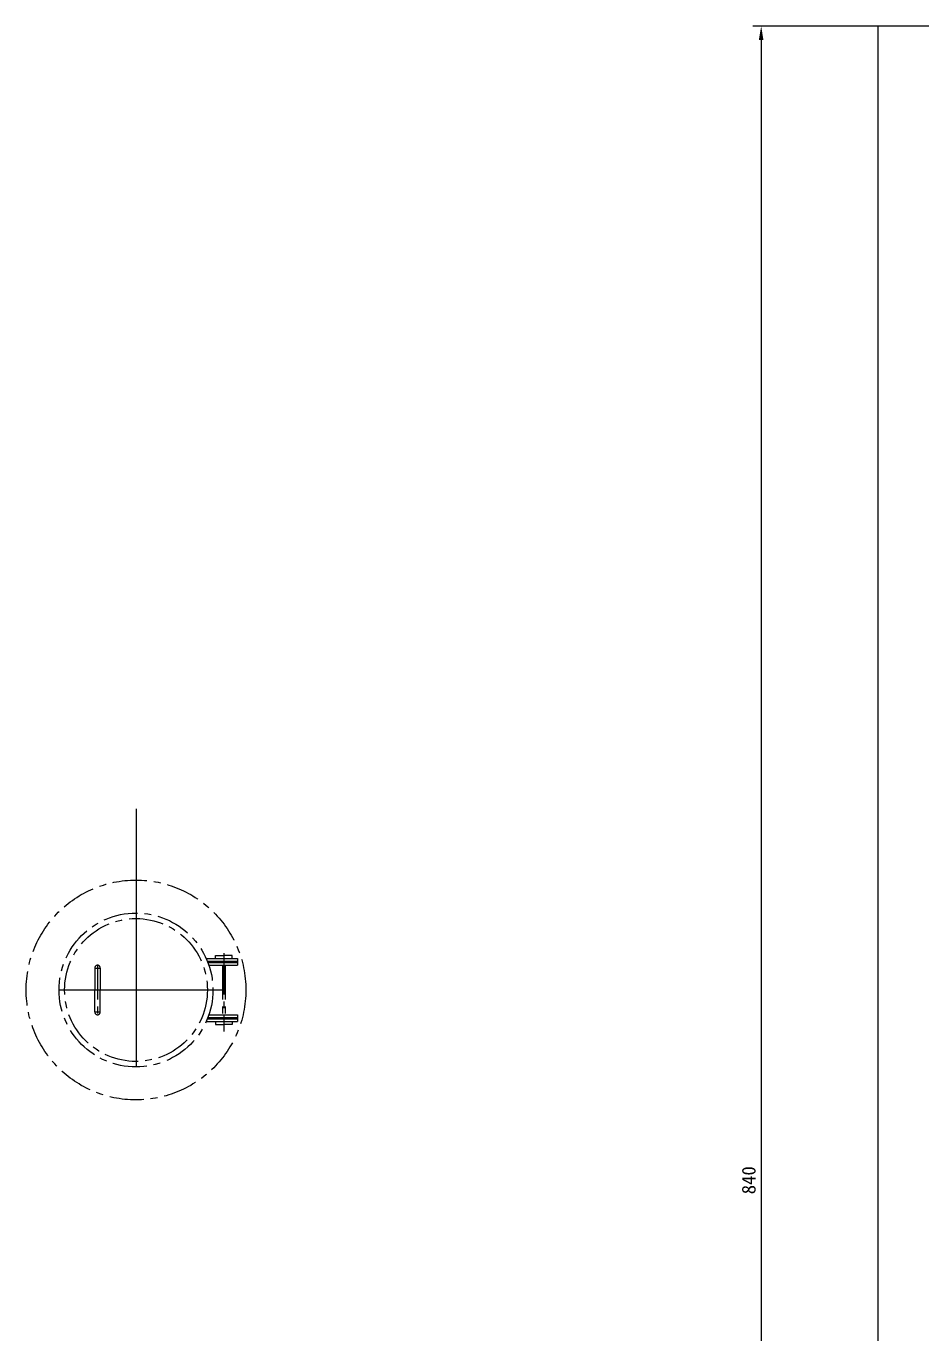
# Model space of a CAD drawing. Extents: x 8550 to 10310, y 662 to 1847.
# Drawn here: x 8550.2 to 8876.3, y 1178.1 to 1654 of the extents above; entities that cross this region are included whole.
import ezdxf

# ---------------------------------------------------------------- set-up
doc = ezdxf.new("R2010")
doc.units = 0
doc.header["$LTSCALE"] = 10
doc.header["$MEASUREMENT"] = 0
doc.linetypes.add('CENTER', pattern=[2, 1.25, -0.25, 0.25, -0.25])
doc.linetypes.add('CENTER2', pattern=[1.125, 0.75, -0.125, 0.125, -0.125])
doc.layers.get('0').update_dxf_attribs({"color": 1, "linetype": 'CENTER'})
doc.layers.get('DEFPOINTS').update_dxf_attribs({"linetype": 'CONTINUOUS'})
doc.layers.add('1', color=2, linetype='CONTINUOUS')
doc.layers.add('2', color=7, linetype='CONTINUOUS')
doc.dimstyles.new('STANDARD$0', dxfattribs={"dimscale": 2, "dimtxt": 2.5, "dimasz": 2.5, "dimexe": 1.5, "dimexo": 0, "dimgap": 1, "dimtad": 1, "dimdec": 4, "dimdsep": 46, "dimlunit": 6, "dimtxsty": 'Standard', "dimcen": 0, "dimadec": 0, "dimazin": 0, "dimtfac": 1, "dimtdec": 4, "dimtmove": 0, "dimatfit": 1, "dimfxl": 0, "dimtolj": 1, "dimtzin": 0, "dimarcsym": 0})

# ---------------------------------------------------------------- blocks, each defined once
blk = doc.blocks.new('*D56')
at = {"layer": '2', "color": 0, "lineweight": -2}
for p, q in [((8860.36, 1654.02), (8814.81, 1654.02)), ((8817.81, 1649.02), (8817.81, 819.02)), ((8860.36, 814.02), (8814.81, 814.02))]:
    blk.add_line(p, q, dxfattribs=at)
at = {"layer": '2', "color": 0}
for points in [[(8816.97, 1649.02), (8818.64, 1649.02), (8817.81, 1654.02)], [(8816.97, 819.02), (8818.64, 819.02), (8817.81, 814.02)]]:
    blk.add_solid(points, dxfattribs=at)
at = {"layer": 'DEFPOINTS', "color": 0}
for p in [(8860.36, 1654.02), (8817.81, 814.02), (8860.36, 814.02)]:
    blk.add_point(p, dxfattribs=at)
at = {"layer": '2', "color": 0, "insert": (8813.31, 1234.02), "char_height": 5, "attachment_point": 5, "rotation": 90}
blk.add_mtext('\\A1;840', dxfattribs=at)

msp = doc.modelspace()

# ---------------------------------------------------------------- linework, layer by layer
at = {"color": 0}
for p, q in [((8615.72394, 1314.75266), (8627.19455, 1314.75266)), ((8616.15124, 1313.75266), (8627.19455, 1313.75266)), ((8619.19455, 1314.75266), (8619.19455, 1315.75266)), ((8619.19455, 1315.75266), (8622.19455, 1315.75266)), ((8625.19455, 1315.75266), (8622.19455, 1315.75266)), ((8625.19455, 1314.75266), (8625.19455, 1315.75266)), ((8627.19455, 1314.75266), (8627.19455, 1312.25266)), ((8575.19455, 1311.25266), (8575.19455, 1303.25266)), ((8575.19455, 1311.25266), (8577.19455, 1311.25266)), ((8576.19455, 1312.25266), (8576.19455, 1294.25266)), ((8577.19455, 1311.25266), (8577.19455, 1303.25266)), ((8616.34794, 1313.25266), (8627.19455, 1313.25266)), ((8616.70869, 1312.25266), (8627.19455, 1312.25266)), ((8621.69455, 1312.25266), (8621.69455, 1294.25266)), ((8622.69455, 1312.25266), (8622.69455, 1294.25266)), ((8575.19455, 1295.25266), (8575.19455, 1303.25266)), ((8577.19455, 1295.25266), (8577.19455, 1303.25266)), ((8575.19455, 1295.25266), (8577.19455, 1295.25266)), ((8615.72394, 1291.75266), (8627.19455, 1291.75266)), ((8616.15124, 1292.75266), (8627.19455, 1292.75266)), ((8616.34794, 1293.25266), (8627.19455, 1293.25266)), ((8616.70869, 1294.25266), (8627.19455, 1294.25266)), ((8619.19455, 1291.75266), (8619.19455, 1290.75266)), ((8619.19455, 1290.75266), (8622.19455, 1290.75266)), ((8625.19455, 1290.75266), (8622.19455, 1290.75266)), ((8625.19455, 1291.75266), (8625.19455, 1290.75266)), ((8627.19455, 1294.25266), (8627.19455, 1291.75266))]:
    msp.add_line(p, q, dxfattribs=at)
at = {"color": 0, "linetype": 'CENTER2', "ltscale": 2}
msp.add_line((8622.19455, 1316.60553), (8622.19455, 1288.13924), dxfattribs=at)
at = {"color": 0}
for radius in [40, 28, 26]:
    msp.add_circle((8590.19455, 1303.25266), radius, dxfattribs=at)
for centre, start, end in [((8576.19455, 1311.25266), 0, 180), ((8576.19455, 1295.25266), 180, 0)]:
    msp.add_arc(centre, 1, start, end, dxfattribs=at)
at = {"layer": '1'}
for p in [(8860.36351, 814.02353), (9454.36351, 1654.02353)]:
    msp.add_line(p, (8860.36351, 1654.02353), dxfattribs=at)
at = {"layer": '2', "color": 0}
for p, q in [((8590.19455, 1369.22103), (8590.19455, 1275.70386)), ((8562.19455, 1303.25266), (8622.69455, 1303.25266))]:
    msp.add_line(p, q, dxfattribs=at)

# ---------------------------------------------------------------- dimensions: what is measured, and where the dimension line sits
at = {"layer": '2'}
dim = msp.add_linear_dim(base=(8817.80571, 814.02353), p1=(8860.36351, 1654.02353), p2=(8860.36351, 814.02353), angle=90, dimstyle='STANDARD$0', dxfattribs=at)
dim.commit()
dim.dimension.update_dxf_attribs({"geometry": '*D56', "text_midpoint": (8813.30571, 1234.02353)})

doc.saveas('drawing.dxf')
